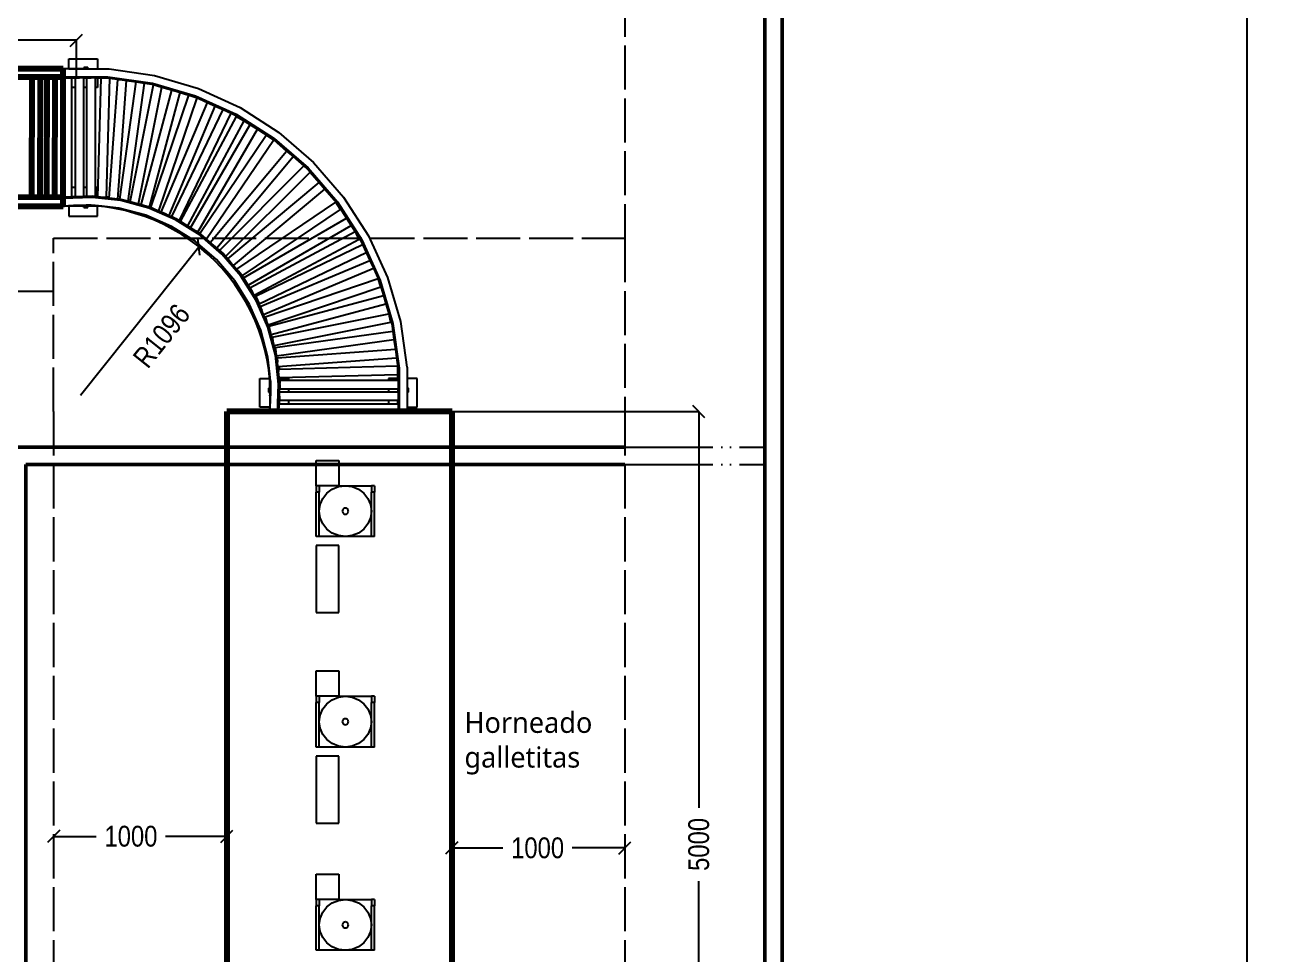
# Model space of a CAD drawing. Header units: millimetres. Extents: x 44692 to 100156, y -26273 to 14445.
# Drawn here: x 68598 to 75844, y -11012 to -5649 of the extents above; entities that cross this region are included whole.
import ezdxf

# ---------------------------------------------------------------- set-up
doc = ezdxf.new("R2010")
doc.units = ezdxf.units.MM
doc.header["$LTSCALE"] = 100
doc.linetypes.add('DASHEDX2', pattern=[3.048, 2.54, -0.508])
doc.linetypes.add('DIVIDEX2', pattern=[6.604, 5.08, -0.508, 0, -0.508, 0, -0.508])
for name, color, linetype in [('Area circulacion', 50, 'DASHEDX2'), ('Area proceso', 90, 'DASHEDX2'), ('Cotas secundarias', 41, 'Continuous'), ('Maquinas', 200, 'Continuous'), ('Puertas', 43, 'DIVIDEX2'), ('rotulo', 211, 'Continuous')]:
    doc.layers.add(name, color=color, linetype=linetype)
doc.layers.add('Paredes', color=7, linetype='Continuous', lineweight=50)
doc.styles.add('OpenSans', font='OpenSans-Regular.ttf')
doc.styles.add('OpenSansCondensed-Light', font='OpenSansCondensed-Light.ttf')
doc.dimstyles.new('Cotas Mateo', dxfattribs={"dimtxt": 120, "dimasz": 70, "dimexe": 0.375, "dimexo": 0.125, "dimgap": 0.1, "dimtad": 1, "dimdec": 0, "dimzin": 12, "dimdsep": 46, "dimtxsty": 'OpenSansCondensed-Light', "dimblk": 'OBLIQUE', "dimcen": 2.5, "dimazin": 3, "dimtfac": 0.5, "dimtdec": 0, "dimtmove": 2, "dimatfit": 3, "dimarcsym": 0})
doc.dimstyles.new('Cotas Mateo 2', dxfattribs={"dimtxt": 300, "dimasz": 100, "dimexe": 0.375, "dimexo": 0.125, "dimgap": 0.1, "dimtad": 1, "dimzin": 12, "dimdsep": 46, "dimtxsty": 'OpenSansCondensed-Light', "dimblk": 'OBLIQUE', "dimcen": 2.5, "dimazin": 3, "dimtfac": 0.5, "dimtmove": 2, "dimatfit": 3, "dimarcsym": 0})

# ---------------------------------------------------------------- blocks, each defined once
blk = doc.blocks.new('_OBLIQUE')
at = {"color": 0, "linetype": 'ByBlock'}
blk.add_line((-0.5, -0.5), (0.5, 0.5), dxfattribs=at)
blk = doc.blocks.new('*D33')
at = {"layer": 'Cotas secundarias', "color": 0, "lineweight": -2, "transparency": 16777216}
for p, q in [((68762.5, -10328.2), (68762.5, -10327.9)), ((68762.5, -10328.3), (69008.6, -10328.3)), ((69762.5, -10328.3), (69408.8, -10328.3)), ((69762.5, -10328.4), (69762.5, -10328.7))]:
    blk.add_line(p, q, dxfattribs=at)
at = {"layer": 'Defpoints', "color": 0, "transparency": 16777216}
for p in [(68762.5, -10328.3), (68762.5, -10328.3), (69762.5, -10328.3)]:
    blk.add_point(p, dxfattribs=at)
at = {"layer": 'Cotas secundarias', "color": 0, "lineweight": -2, "transparency": 16777216, "xscale": 70, "yscale": 70, "zscale": 70, "rotation": 180}
blk.add_blockref('_OBLIQUE', (68762.5, -10328.3), dxfattribs=at)
at = {"layer": 'Cotas secundarias', "color": 0, "lineweight": -2, "transparency": 16777216, "xscale": 70, "yscale": 70, "zscale": 70}
blk.add_blockref('_OBLIQUE', (69762.5, -10328.3), dxfattribs=at)
at = {"layer": 'Cotas secundarias', "color": 0, "transparency": 16777216, "insert": (69208.7, -10328.3), "char_height": 120, "attachment_point": 5, "style": 'OpenSansCondensed-Light'}
blk.add_mtext('1000', dxfattribs=at)
blk = doc.blocks.new('*D34')
at = {"layer": 'Cotas secundarias', "color": 0, "lineweight": -2, "transparency": 16777216}
for p, q in [((71058.9, -10378.4), (71058.9, -10395.8)), ((71058.9, -10395.4), (71355, -10395.4)), ((72058.9, -10395.4), (71755.2, -10395.4)), ((72058.9, -10378.4), (72058.9, -10395.8))]:
    blk.add_line(p, q, dxfattribs=at)
at = {"layer": 'Defpoints', "color": 0, "transparency": 16777216}
for p in [(71058.9, -10378.3), (72058.9, -10378.3), (72058.9, -10395.4)]:
    blk.add_point(p, dxfattribs=at)
at = {"layer": 'Cotas secundarias', "color": 0, "lineweight": -2, "transparency": 16777216, "xscale": 70, "yscale": 70, "zscale": 70, "rotation": 180}
blk.add_blockref('_OBLIQUE', (71058.9, -10395.4), dxfattribs=at)
at = {"layer": 'Cotas secundarias', "color": 0, "lineweight": -2, "transparency": 16777216, "xscale": 70, "yscale": 70, "zscale": 70}
blk.add_blockref('_OBLIQUE', (72058.9, -10395.4), dxfattribs=at)
at = {"layer": 'Cotas secundarias', "color": 0, "transparency": 16777216, "insert": (71555.1, -10395.4), "char_height": 120, "attachment_point": 5, "style": 'OpenSansCondensed-Light'}
blk.add_mtext('1000', dxfattribs=at)
blk = doc.blocks.new('*D56')
at = {"layer": 'Cotas secundarias', "color": 0, "lineweight": -2, "transparency": 16777216}
for p, q in [((72965.6, 147.6), (75647.2, 147.6)), ((75646.8, 147.6), (75646.8, -11509.1)), ((75646.8, -25591.4), (75646.8, -12852.2)), ((72965.6, -25591.4), (75647.2, -25591.4))]:
    blk.add_line(p, q, dxfattribs=at)
at = {"layer": 'Defpoints', "color": 0, "transparency": 16777216}
for p in [(72965.5, 147.6), (72965.5, -25591.4), (75646.8, -25591.4)]:
    blk.add_point(p, dxfattribs=at)
at = {"layer": 'Cotas secundarias', "color": 0, "lineweight": -2, "transparency": 16777216, "xscale": 100, "yscale": 100, "zscale": 100}
for p, rotation in [((75646.8, 147.6), 90), ((75646.8, -25591.4), 270)]:
    blk.add_blockref('_OBLIQUE', p, dxfattribs=dict(at, rotation=rotation))
at = {"layer": 'Cotas secundarias', "color": 0, "transparency": 16777216, "insert": (75646.8, -12180.7), "char_height": 300, "attachment_point": 5, "rotation": 90, "style": 'OpenSansCondensed-Light'}
blk.add_mtext('25738', dxfattribs=at)
blk = doc.blocks.new('*D84')
at = {"layer": 'Cotas secundarias', "color": 0, "lineweight": -2, "transparency": 16777216}
for p, q in [((71059, -7878.3), (72485.6, -7878.3)), ((72485.2, -7878.3), (72485.2, -10163.5)), ((72485.2, -12878.3), (72485.2, -10586.6)), ((71059, -12878.3), (72485.6, -12878.3))]:
    blk.add_line(p, q, dxfattribs=at)
at = {"layer": 'Defpoints', "color": 0, "transparency": 16777216}
for p in [(71058.9, -7878.3), (72485.2, -7878.3), (71058.9, -12878.3)]:
    blk.add_point(p, dxfattribs=at)
at = {"layer": 'Cotas secundarias', "color": 0, "lineweight": -2, "transparency": 16777216, "xscale": 70, "yscale": 70, "zscale": 70}
for p, rotation in [((72485.2, -7878.3), 90), ((72485.2, -12878.3), 270)]:
    blk.add_blockref('_OBLIQUE', p, dxfattribs=dict(at, rotation=rotation))
at = {"layer": 'Cotas secundarias', "color": 0, "transparency": 16777216, "insert": (72485.2, -10375), "char_height": 120, "attachment_point": 5, "rotation": 90, "style": 'OpenSansCondensed-Light'}
blk.add_mtext('5000', dxfattribs=at)
blk = doc.blocks.new('*D85')
at = {"layer": 'Cotas secundarias', "color": 0, "lineweight": -2, "transparency": 16777216}
for p, q in [((61893.7, -6091.3), (61893.7, -5735.9)), ((61893.7, -5736.3), (65713.9, -5736.3)), ((68893.7, -5736.3), (66137, -5736.3)), ((68893.7, -5953.4), (68893.7, -5735.9))]:
    blk.add_line(p, q, dxfattribs=at)
at = {"layer": 'Defpoints', "color": 0, "transparency": 16777216}
for p in [(68893.7, -5736.3), (68893.7, -5953.5), (61893.7, -6091.4)]:
    blk.add_point(p, dxfattribs=at)
at = {"layer": 'Cotas secundarias', "color": 0, "lineweight": -2, "transparency": 16777216, "xscale": 70, "yscale": 70, "zscale": 70, "rotation": 180}
blk.add_blockref('_OBLIQUE', (61893.7, -5736.3), dxfattribs=at)
at = {"layer": 'Cotas secundarias', "color": 0, "lineweight": -2, "transparency": 16777216, "xscale": 70, "yscale": 70, "zscale": 70}
blk.add_blockref('_OBLIQUE', (68893.7, -5736.3), dxfattribs=at)
at = {"layer": 'Cotas secundarias', "color": 0, "transparency": 16777216, "insert": (65925.5, -5736.3), "char_height": 120, "attachment_point": 5, "style": 'OpenSansCondensed-Light'}
blk.add_mtext('7000', dxfattribs=at)
blk = doc.blocks.new('*D86')
at = {"layer": 'Cotas secundarias', "color": 0, "lineweight": -2, "transparency": 16777216}
blk.add_line((68918.3, -7784.3), (69601.2, -6927.4), dxfattribs=at)
at = {"layer": 'Defpoints', "color": 0, "transparency": 16777216}
for p in [(69601.2, -6927.4), (68918.3, -7784.3)]:
    blk.add_point(p, dxfattribs=at)
at = {"layer": 'Cotas secundarias', "color": 0, "lineweight": -2, "transparency": 16777216, "xscale": 70, "yscale": 70, "zscale": 70, "rotation": 51.44543896667777}
blk.add_blockref('_OBLIQUE', (69601.2, -6927.4), dxfattribs=at)
at = {"layer": 'Cotas secundarias', "color": 0, "transparency": 16777216, "insert": (69385.6, -7441.5), "char_height": 120, "attachment_point": 5, "rotation": 51.44544, "style": 'OpenSansCondensed-Light'}
blk.add_mtext('R1096', dxfattribs=at)

msp = doc.modelspace()

# ---------------------------------------------------------------- linework, layer by layer
msp.add_line((68817.855, -6639.376), (68817.855, -5955.284))
at = {"layer": 'Area circulacion', "color": 2, "linetype": 'DASHEDX2'}
for p, q in [((72058.876, -4852.442), (72058.876, -6878.309)), ((61825.47, -7183.835), (68762.546, -7183.835))]:
    msp.add_line(p, q, dxfattribs=at)
at = {"layer": 'Area proceso', "color": 3}
for p, q in [((68762.546, -7878.309), (68762.546, -6878.309)), ((68762.546, -6878.309), (72058.876, -6878.309)), ((72058.876, -6878.309), (72058.876, -7878.309)), ((68762.546, -7878.309), (68762.546, -12778.309)), ((72058.876, -7878.309), (72058.876, -12878.309))]:
    msp.add_line(p, q, dxfattribs=at)
at = {"layer": 'Cotas secundarias'}
msp.add_arc((68918.284, -7784.33), 1095.748, 355.0798709, 95.3058508, dxfattribs=at)
at = {"layer": 'Maquinas'}
for p, q in [((68850.127, -5843.336), (69015.976, -5843.336)), ((68850.127, -5901.383), (68850.127, -5843.336)), ((69015.976, -5843.336), (69015.976, -5901.383)), ((68850.127, -5901.383), (68816.958, -5901.383)), ((68816.958, -5901.383), (68816.958, -5946.828)), ((68850.127, -5901.383), (69081.837, -5901.699)), ((68937.688, -5901.383), (68850.127, -5901.383)), ((68916.474, -5901.383), (68916.767, -5901.383)), ((68916.767, -5901.383), (68917.599, -5901.383)), ((68917.599, -5901.383), (68918.913, -5901.383)), ((68918.913, -5901.383), (68920.62, -5901.383)), ((68937.688, -5893.091), (68937.688, -5901.383)), ((68960.907, -5893.091), (68937.688, -5893.091)), ((68960.907, -5901.383), (68937.688, -5901.383)), ((68960.907, -5893.091), (68960.907, -5901.383)), ((68960.907, -5901.383), (69015.976, -5901.383)), ((68978.667, -5901.383), (68980.367, -5901.383)), ((68980.367, -5901.383), (68981.662, -5901.383)), ((68981.662, -5901.383), (68982.464, -5901.383)), ((68982.464, -5901.383), (68982.718, -5901.383)), ((69015.976, -5901.383), (69082.315, -5901.383)), ((69081.837, -5901.699), (69082.315, -5901.769)), ((69082.315, -5901.769), (69082.315, -5901.383)), ((69082.315, -5901.769), (69343.983, -5939.652)), ((69343.983, -5939.652), (69598.076, -6014.47)), ((68816.958, -5946.828), (69075.983, -5946.492)), ((68816.958, -5946.828), (68816.958, -5953.619)), ((68816.958, -5953.619), (68817.855, -5953.617)), ((68816.958, -5953.619), (68816.958, -5955.284)), ((68817.855, -5955.284), (68816.958, -5955.284)), ((68817.855, -5953.617), (68867.609, -5953.543)), ((68817.855, -5955.284), (68817.855, -5953.617)), ((68867.609, -5953.543), (68887.949, -5953.513)), ((68867.609, -5955.284), (68867.609, -5953.543)), ((68887.949, -5955.284), (68867.609, -5955.284)), ((68867.609, -6009.184), (68867.609, -5955.284)), ((68887.949, -6009.184), (68867.609, -6009.184)), ((68867.609, -6585.475), (68867.609, -6009.184)), ((68887.949, -5953.513), (68912.826, -5953.476)), ((68887.949, -5955.284), (68887.949, -5953.513)), ((68887.949, -6009.184), (68887.949, -5955.284)), ((68887.949, -6585.475), (68887.949, -6009.184)), ((68937.704, -5953.476), (68912.826, -5953.476)), ((68937.704, -5953.476), (68949.637, -5953.421)), ((68937.704, -5955.284), (68937.704, -5953.476)), ((68949.637, -5955.284), (68937.704, -5955.284)), ((68937.704, -6009.184), (68937.704, -5955.284)), ((68954.372, -6009.184), (68937.704, -6009.184)), ((68937.704, -6585.475), (68937.704, -6009.184)), ((68949.637, -5953.421), (68954.372, -5953.414)), ((68949.637, -5953.421), (68949.637, -5955.284)), ((68954.372, -5955.284), (68949.637, -5955.284)), ((68954.372, -5953.414), (68979.249, -5953.377)), ((68954.372, -5955.284), (68954.372, -5953.414)), ((68954.372, -6009.184), (68954.372, -5955.284)), ((68954.372, -6585.475), (68954.372, -6009.184)), ((69004.127, -5953.377), (68979.249, -5953.377)), ((69004.127, -5953.377), (69037.807, -5953.29)), ((69004.127, -5955.284), (69004.127, -5953.377)), ((69015.976, -5955.284), (69004.127, -5955.284)), ((69004.127, -6009.184), (69004.127, -5955.284)), ((69015.976, -6009.184), (69004.127, -6009.184)), ((69004.127, -6585.475), (69004.127, -6009.184)), ((69015.976, -5955.284), (69015.976, -6009.184)), ((69037.751, -5955.284), (69015.976, -5955.284)), ((69018.643, -6639.376), (69037.751, -5955.284)), ((69037.751, -5955.284), (69037.807, -5953.29)), ((69037.807, -5953.29), (69062.695, -5953.253)), ((69062.695, -5953.253), (69075.092, -5953.234)), ((69078.275, -5953.688), (69062.695, -5953.253)), ((69068.417, -6639.376), (69087.533, -5955.007)), ((69075.092, -5953.234), (69078.275, -5953.688)), ((69075.983, -5946.492), (69332.41, -5983.083)), ((69078.275, -5953.688), (69087.533, -5955.007)), ((69083.653, -6646.726), (69133.839, -5963.322)), ((69087.533, -5955.007), (69158.65, -5965.144)), ((69133.133, -6652.293), (69183.336, -5968.663)), ((69133.839, -5963.322), (69158.65, -5965.144)), ((69144.524, -6653.575), (69238.46, -5976.613)), ((69158.65, -5965.144), (69183.336, -5968.663)), ((69183.336, -5968.663), (69238.46, -5976.613)), ((69193.144, -6665.19), (69287.73, -5983.542)), ((69203.478, -6668.167), (69338.165, -5994.123)), ((69238.46, -5976.613), (69263.102, -5980.032)), ((69252.091, -6678.801), (69386.528, -6006.011)), ((69263.102, -5980.032), (69287.73, -5983.542)), ((69287.73, -5983.542), (69330.643, -5989.659)), ((69330.643, -5989.659), (69362.56, -5998.998)), ((69332.41, -5983.083), (69581.003, -6055.854)), ((69338.165, -5994.123), (69362.56, -5998.998)), ((69362.56, -5998.998), (69386.528, -6006.011)), ((69386.528, -6006.011), (69469.024, -6030.149)), ((69267.704, -6685.368), (69444.994, -6023.71)), ((69315.722, -6698.397), (69492.906, -6037.137)), ((69323.398, -6701.745), (69543.384, -6051.906)), ((69369.818, -6719.787), (69590.487, -6067.85)), ((69444.994, -6023.71), (69469.024, -6030.149)), ((69469.024, -6030.149), (69492.906, -6037.137)), ((69492.906, -6037.137), (69543.384, -6051.906)), ((69544.162, -6052.169), (69543.384, -6051.906)), ((69544.162, -6052.169), (69578.39, -6062.149)), ((69544.162, -6052.169), (69590.487, -6067.85)), ((69578.39, -6062.149), (69650.006, -6094.796)), ((69581.003, -6055.854), (69816.683, -6163.318)), ((69598.076, -6014.47), (69838.959, -6124.635)), ((69383.794, -6728.089), (69650.006, -6094.796)), ((69429.504, -6747.743), (69695.298, -6115.443)), ((69444.298, -6753.567), (69741.311, -6136.419)), ((69489.131, -6775.143), (69786.593, -6157.062)), ((69650.006, -6094.796), (69695.298, -6115.443)), ((69695.298, -6115.443), (69741.311, -6136.419)), ((69741.311, -6136.419), (69786.593, -6157.062)), ((69786.593, -6157.062), (69813.27, -6169.223)), ((69838.959, -6124.635), (70061.743, -6267.912)), ((69494.644, -6781.383), (69817.792, -6176.179)), ((69537.498, -6806.757), (69861.407, -6200.131)), ((69552.552, -6817.765), (69896.003, -6222.891)), ((69813.27, -6169.223), (69855.255, -6196.182)), ((69816.683, -6163.318), (70034.639, -6303.281)), ((69817.792, -6176.179), (69855.255, -6196.182)), ((69855.255, -6196.182), (69861.407, -6200.131)), ((69861.407, -6200.131), (69904.439, -6227.761)), ((69896.003, -6222.891), (69904.439, -6227.761)), ((69904.439, -6227.761), (69938.147, -6249.404)), ((69594.956, -6843.828), (69938.147, -6249.404)), ((69605.805, -6851.222), (69989.519, -6284.479)), ((69938.147, -6249.404), (70030.483, -6308.693)), ((69989.519, -6284.479), (70030.719, -6312.373)), ((70034.639, -6303.281), (70230.417, -6472.883)), ((70061.743, -6267.912), (70261.906, -6441.393)), ((69644.847, -6882.303), (70030.719, -6312.373)), ((69666.245, -6901.944), (70106.918, -6374.905)), ((70030.483, -6308.693), (70106.918, -6374.905)), ((70106.918, -6374.905), (70144.53, -6407.487)), ((69703.961, -6934.401), (70144.53, -6407.487)), ((70144.53, -6407.487), (70206.738, -6461.376)), ((70261.906, -6441.393), (70435.387, -6641.557)), ((69721.269, -6946.845), (70206.738, -6461.376)), ((69756.451, -6982.027), (70241.92, -6496.558)), ((70206.738, -6461.376), (70224.871, -6477.084)), ((70224.871, -6477.084), (70225.591, -6477.708)), ((70224.871, -6477.084), (70226.215, -6478.428)), ((70224.871, -6477.084), (70226.215, -6478.428)), ((70225.591, -6477.708), (70226.215, -6478.428)), ((70226.215, -6478.428), (70241.92, -6496.558)), ((70230.417, -6472.883), (70400.019, -6668.661)), ((70241.92, -6496.558), (70294.344, -6557.075)), ((68887.949, -6585.475), (68867.609, -6585.475)), ((68867.609, -6639.376), (68867.609, -6585.475)), ((68887.949, -6639.285), (68887.949, -6585.475)), ((68954.372, -6585.475), (68937.704, -6585.475)), ((68937.704, -6637.414), (68937.704, -6585.475)), ((68954.372, -6636.787), (68954.372, -6585.475)), ((69015.976, -6585.475), (69004.127, -6585.475)), ((69004.127, -6637.778), (69004.127, -6585.475)), ((69015.976, -6639.111), (69015.976, -6585.475)), ((69767.704, -6997.414), (70294.344, -6557.075)), ((70294.344, -6557.075), (70326.926, -6594.687)), ((68817.855, -6639.376), (68816.958, -6639.376)), ((68816.958, -6641.955), (68816.958, -6639.376)), ((68842.732, -6640.986), (68816.958, -6641.955)), ((68816.958, -6641.955), (68816.958, -6648.746)), ((68984.171, -6642.365), (68816.958, -6648.746)), ((68816.958, -6648.746), (68816.958, -6693.277)), ((68817.855, -6640.986), (68817.855, -6639.376)), ((68817.855, -6640.986), (68842.732, -6640.986)), ((68867.609, -6640.05), (68842.732, -6640.986)), ((68867.609, -6639.376), (68885.534, -6639.376)), ((68867.609, -6640.05), (68867.609, -6639.376)), ((68885.534, -6639.376), (68867.609, -6640.05)), ((68887.949, -6639.285), (68885.534, -6639.376)), ((68937.704, -6637.414), (68887.949, -6639.285)), ((68954.372, -6636.787), (68937.704, -6637.414)), ((68985.06, -6635.633), (68954.372, -6636.787)), ((69150.465, -6660.999), (68984.171, -6642.365)), ((69004.127, -6637.778), (68985.06, -6635.633)), ((69015.976, -6639.111), (69004.127, -6637.778)), ((69018.329, -6639.376), (69015.976, -6639.111)), ((69018.329, -6639.376), (69018.643, -6639.376)), ((69018.642, -6639.411), (69018.329, -6639.376)), ((69018.642, -6639.411), (69018.643, -6639.376)), ((69032.243, -6640.942), (69018.642, -6639.411)), ((69082.315, -6646.576), (69032.243, -6640.942)), ((69032.243, -6640.942), (69068.345, -6641.95)), ((69068.345, -6641.95), (69068.417, -6639.376)), ((69068.417, -6639.376), (69082.315, -6639.376)), ((69082.315, -6646.576), (69082.315, -6639.376)), ((69083.653, -6646.726), (69082.315, -6646.576)), ((69133.133, -6652.293), (69083.653, -6646.726)), ((69144.524, -6653.575), (69133.133, -6652.293)), ((69152.227, -6654.442), (69144.524, -6653.575)), ((69312.119, -6704.232), (69150.465, -6660.999)), ((69191.522, -6664.965), (69152.227, -6654.442)), ((69203.478, -6668.167), (69191.522, -6664.965)), ((69193.144, -6665.19), (69191.522, -6664.965)), ((69799.893, -7035.355), (70326.926, -6594.687)), ((70326.926, -6594.687), (70394.607, -6672.816)), ((70435.387, -6641.557), (70578.664, -6864.341)), ((68821.137, -6693.102), (68816.958, -6693.277)), ((68821.137, -6693.277), (68816.958, -6693.277)), ((68816.958, -6693.277), (68821.137, -6693.277)), ((68816.958, -6693.277), (68821.137, -6693.277)), ((68825.315, -6692.927), (68821.137, -6693.102)), ((68821.137, -6693.102), (68821.137, -6693.277)), ((68821.137, -6693.102), (68825.315, -6693.102)), ((68821.137, -6693.277), (68825.315, -6693.277)), ((68915.837, -6689.131), (68825.315, -6692.927)), ((68825.315, -6692.927), (68825.315, -6693.102)), ((68825.315, -6693.102), (68825.315, -6693.277)), ((68850.127, -6693.277), (68825.315, -6693.277)), ((68850.127, -6693.277), (68850.127, -6751.324)), ((68937.688, -6693.277), (68850.127, -6693.277)), ((68937.688, -6693.277), (68904.028, -6693.277)), ((68949.637, -6687.714), (68915.837, -6689.131)), ((68949.637, -6689.131), (68915.837, -6689.131)), ((68916.739, -6693.277), (68916.474, -6693.277)), ((68917.545, -6693.277), (68916.739, -6693.277)), ((68918.837, -6693.277), (68917.545, -6693.277)), ((68920.526, -6693.277), (68918.837, -6693.277)), ((68922.498, -6693.277), (68920.526, -6693.277)), ((68925.065, -6693.277), (68920.62, -6693.277)), ((68924.618, -6693.277), (68922.498, -6693.277)), ((68926.741, -6693.277), (68924.618, -6693.277)), ((68929.722, -6693.277), (68925.065, -6693.277)), ((68928.724, -6693.277), (68926.741, -6693.277)), ((68931.777, -6693.277), (68928.724, -6693.277)), ((68934.551, -6693.277), (68929.722, -6693.277)), ((68935.046, -6693.277), (68931.777, -6693.277)), ((68939.509, -6693.277), (68934.551, -6693.277)), ((68938.492, -6693.277), (68935.046, -6693.277)), ((68937.688, -6701.569), (68937.688, -6693.277)), ((68960.907, -6693.277), (68937.688, -6693.277)), ((68937.688, -6701.569), (68960.907, -6701.569)), ((68942.071, -6693.277), (68938.492, -6693.277)), ((68944.554, -6693.277), (68939.509, -6693.277)), ((68945.74, -6693.277), (68942.071, -6693.277)), ((68949.643, -6693.277), (68944.554, -6693.277)), ((68949.455, -6693.277), (68945.74, -6693.277)), ((68953.17, -6693.277), (68949.455, -6693.277)), ((68978.339, -6686.51), (68949.637, -6687.714)), ((68949.637, -6689.131), (68949.637, -6687.714)), ((69002.397, -6689.131), (68949.637, -6689.131)), ((68954.732, -6693.277), (68949.643, -6693.277)), ((68956.839, -6693.277), (68953.17, -6693.277)), ((68959.777, -6693.277), (68954.732, -6693.277)), ((68960.418, -6693.277), (68956.839, -6693.277)), ((68964.736, -6693.277), (68959.777, -6693.277)), ((68963.863, -6693.277), (68960.418, -6693.277)), ((68960.907, -6701.569), (68960.907, -6693.277)), ((69015.976, -6693.277), (68960.907, -6693.277)), ((68995.245, -6693.277), (68960.907, -6693.277)), ((68967.133, -6693.277), (68963.863, -6693.277)), ((68969.564, -6693.277), (68964.736, -6693.277)), ((68970.186, -6693.277), (68967.133, -6693.277)), ((68974.221, -6693.277), (68969.564, -6693.277)), ((68972.175, -6693.277), (68970.186, -6693.277)), ((68974.317, -6693.277), (68972.175, -6693.277)), ((68978.667, -6693.277), (68974.221, -6693.277)), ((68976.467, -6693.277), (68974.317, -6693.277)), ((68978.478, -6693.277), (68976.467, -6693.277)), ((69002.397, -6689.131), (68978.339, -6686.51)), ((68980.212, -6693.277), (68978.478, -6693.277)), ((68981.553, -6693.277), (68980.212, -6693.277)), ((68982.407, -6693.277), (68981.553, -6693.277)), ((68982.718, -6693.277), (68982.407, -6693.277)), ((69040.456, -6693.277), (69002.397, -6689.131)), ((69015.976, -6751.324), (69015.976, -6693.277)), ((69040.456, -6693.277), (69015.976, -6693.277)), ((69138.912, -6704.003), (69040.456, -6693.277)), ((69295.051, -6745.36), (69138.912, -6704.003)), ((69217.007, -6671.791), (69203.478, -6668.167)), ((69267.704, -6685.368), (69217.007, -6671.791)), ((69217.007, -6671.791), (69252.091, -6678.801)), ((69314.722, -6697.961), (69267.704, -6685.368)), ((69465.515, -6771.097), (69312.119, -6704.232)), ((69315.722, -6698.397), (69314.722, -6697.961)), ((69323.398, -6701.745), (69315.722, -6698.397)), ((69347.243, -6712.146), (69323.398, -6701.745)), ((69383.794, -6728.089), (69347.243, -6712.146)), ((69347.243, -6712.146), (69369.818, -6719.787)), ((69411.538, -6740.191), (69383.794, -6728.089)), ((69820.13, -7056.254), (70390.06, -6670.382)), ((69850.85, -7095.541), (70417.954, -6711.582)), ((70417.954, -6711.582), (70390.06, -6670.382)), ((70390.06, -6670.382), (70417.954, -6711.582)), ((70394.607, -6672.816), (70452.631, -6763.184)), ((70400.019, -6668.661), (70539.981, -6886.616)), ((68850.127, -6751.324), (69015.976, -6751.324)), ((69443.229, -6809.649), (69295.051, -6745.36)), ((69412.506, -6740.598), (69411.538, -6740.191)), ((69464.571, -6763.324), (69412.506, -6740.598)), ((69412.506, -6740.598), (69429.504, -6747.743)), ((69580.101, -6895.416), (69443.229, -6809.649)), ((69444.298, -6753.567), (69464.571, -6763.324)), ((69468.913, -6765.218), (69464.571, -6763.324)), ((69607.219, -6860.095), (69465.515, -6771.097)), ((69470.244, -6766.054), (69468.913, -6765.218)), ((69494.644, -6781.383), (69470.244, -6766.054)), ((69470.244, -6766.054), (69489.131, -6775.143)), ((69521.055, -6797.977), (69494.644, -6781.383)), ((69521.233, -6798.072), (69521.055, -6797.977)), ((69552.552, -6817.765), (69521.233, -6798.072)), ((69521.233, -6798.072), (69537.498, -6806.757)), ((69858.605, -7106.145), (70452.631, -6763.184)), ((69884.29, -7148.767), (70479.543, -6805.098)), ((70452.631, -6763.184), (70479.543, -6805.098)), ((70479.543, -6805.098), (70501.897, -6839.911)), ((69583.602, -6837.273), (69552.552, -6817.765)), ((69584.184, -6837.609), (69583.602, -6837.273)), ((69605.805, -6851.222), (69584.184, -6837.609)), ((69584.184, -6837.609), (69594.956, -6843.828)), ((69611.355, -6854.709), (69605.805, -6851.222)), ((69734.062, -6969.237), (69607.219, -6860.095)), ((69638.16, -6877.776), (69611.355, -6854.709)), ((69666.245, -6901.944), (69638.16, -6877.776)), ((69638.16, -6877.776), (69644.847, -6882.303)), ((69895.677, -7163.603), (70501.897, -6839.911)), ((70501.897, -6839.911), (70508.937, -6850.876)), ((70508.937, -6850.876), (70534.077, -6890.029)), ((70526.254, -6883.308), (70508.937, -6850.876)), ((70508.937, -6850.876), (70526.254, -6883.308)), ((70578.664, -6864.341), (70688.83, -7105.223)), ((69702.574, -7000.726), (69580.101, -6895.416)), ((69703.961, -6934.401), (69666.245, -6901.944)), ((69738.835, -6964.411), (69703.961, -6934.401)), ((69721.269, -6946.845), (69738.835, -6964.411)), ((69920.664, -7206.663), (70526.254, -6883.308)), ((69927.29, -7211.97), (70545.26, -6914.561)), ((70534.077, -6890.029), (70545.26, -6914.561)), ((70539.981, -6886.616), (70647.445, -7122.297)), ((70545.26, -6914.561), (70565.903, -6959.843)), ((69807.883, -7123.199), (69702.574, -7000.726)), ((69843.204, -7096.08), (69734.062, -6969.237)), ((69738.862, -6964.434), (69738.835, -6964.411)), ((69738.888, -6964.464), (69738.862, -6964.434)), ((69783.527, -7016.338), (69738.888, -6964.464)), ((69738.888, -6964.464), (69756.451, -6982.027)), ((69767.704, -6997.414), (69783.527, -7016.338)), ((69799.893, -7035.355), (69783.527, -7016.338)), ((69948.866, -7256.803), (70565.903, -6959.843)), ((69954.69, -7271.597), (70586.876, -7005.851)), ((70565.903, -6959.843), (70586.876, -7005.851)), ((70586.876, -7005.851), (70596.688, -7027.376)), ((70598.345, -7026.68), (70599.299, -7028.95)), ((69828.442, -7068.531), (69799.893, -7035.355)), ((69820.13, -7056.254), (69828.442, -7068.531)), ((69848.59, -7091.945), (69828.442, -7068.531)), ((69932.203, -7237.785), (69843.204, -7096.08)), ((69850.85, -7095.541), (69848.59, -7091.945)), ((69870.999, -7127.613), (69850.85, -7095.541)), ((69974.266, -7317.34), (70607.523, -7051.143)), ((70597.71, -7029.618), (70607.523, -7051.143)), ((70607.523, -7051.143), (70634.584, -7110.614)), ((69893.651, -7260.07), (69807.883, -7123.199)), ((69858.605, -7106.145), (69870.999, -7127.613)), ((69884.29, -7148.767), (69870.999, -7127.613)), ((69907.372, -7185.506), (69884.29, -7148.767)), ((69895.677, -7163.603), (69907.372, -7185.506)), ((69982.646, -7331.283), (70634.584, -7110.614)), ((70000.607, -7377.731), (70650.536, -7157.742)), ((70634.584, -7110.614), (70641.15, -7124.909)), ((70650.536, -7157.742), (70634.584, -7110.614)), ((70634.584, -7110.614), (70650.536, -7157.742)), ((70641.15, -7124.909), (70665.77, -7209.05)), ((70647.445, -7122.297), (70720.216, -7370.889)), ((70688.83, -7105.223), (70763.648, -7359.316)), ((69920.664, -7206.663), (69907.372, -7185.506)), ((69938.081, -7234.385), (69920.664, -7206.663)), ((69927.29, -7211.97), (69938.081, -7234.385)), ((69999.067, -7391.18), (69932.203, -7237.785)), ((69938.119, -7234.472), (69938.081, -7234.385)), ((69964.33, -7294.531), (69938.119, -7234.472)), ((69938.119, -7234.472), (69948.866, -7256.803)), ((70004.691, -7386.185), (70665.77, -7209.05)), ((70665.77, -7209.05), (70679.746, -7256.814)), ((69957.939, -7408.248), (69893.651, -7260.07)), ((69954.69, -7271.597), (69964.33, -7294.531)), ((69964.705, -7295.421), (69964.33, -7294.531)), ((69974.266, -7317.34), (69964.705, -7295.421)), ((69990.608, -7354.807), (69974.266, -7317.34)), ((70017.569, -7434.244), (70679.746, -7256.814)), ((70022.872, -7449.01), (70696.591, -7314.387)), ((70679.746, -7256.814), (70696.591, -7314.387)), ((70696.591, -7314.387), (70700.558, -7327.944)), ((69982.646, -7331.283), (69990.608, -7354.807)), ((70000.607, -7377.731), (69990.608, -7354.807)), ((70005.321, -7388.538), (70000.607, -7377.731)), ((70005.321, -7388.538), (70004.691, -7386.185)), ((70005.339, -7388.578), (70005.321, -7388.538)), ((70017.569, -7434.244), (70005.339, -7388.578)), ((70034.49, -7497.426), (70707.55, -7362.936)), ((70700.558, -7327.944), (70713.64, -7372.656)), ((70707.55, -7362.936), (70700.558, -7327.944)), ((70700.558, -7327.944), (70707.55, -7362.936)), ((70713.64, -7372.656), (70719.496, -7413.737)), ((70720.216, -7370.889), (70756.807, -7627.317)), ((70763.648, -7359.316), (70801.531, -7620.984)), ((69999.297, -7564.387), (69957.939, -7408.248)), ((70042.3, -7552.834), (69999.067, -7391.18)), ((70026.833, -7468.835), (70017.569, -7434.244)), ((70022.872, -7449.01), (70026.833, -7468.835)), ((70040.487, -7507.957), (70719.496, -7413.737)), ((70719.496, -7413.737), (70726.517, -7462.994)), ((70034.49, -7497.426), (70026.833, -7468.835)), ((70043.902, -7532.569), (70034.49, -7497.426)), ((70040.487, -7507.957), (70043.902, -7532.569)), ((70048.858, -7551.072), (70043.902, -7532.569)), ((70049.517, -7556.936), (70726.517, -7462.994)), ((70051.734, -7568.048), (70734.346, -7517.92)), ((70726.517, -7462.994), (70734.346, -7517.92)), ((70734.346, -7517.92), (70741.383, -7567.292)), ((70010.022, -7662.843), (69999.297, -7564.387)), ((70060.935, -7719.128), (70042.3, -7552.834)), ((70049.517, -7556.936), (70048.858, -7551.072)), ((70053.548, -7592.761), (70049.517, -7556.936)), ((70051.734, -7568.048), (70053.548, -7592.761)), ((70056.343, -7617.598), (70053.548, -7592.761)), ((70056.343, -7617.598), (70741.383, -7567.292)), ((70741.383, -7567.292), (70749.036, -7620.984)), ((70010.022, -7687.323), (70010.022, -7662.843)), ((70014.169, -7700.903), (70010.022, -7662.843)), ((70056.724, -7620.984), (70056.343, -7617.598)), ((70056.724, -7620.984), (70063.923, -7620.984)), ((70059.582, -7646.383), (70056.724, -7620.984)), ((70059.201, -7632.756), (70063.923, -7632.624)), ((70059.201, -7632.756), (70059.582, -7646.383)), ((70063.635, -7682.406), (70059.582, -7646.383)), ((70063.923, -7632.624), (70747.204, -7613.538)), ((70063.923, -7620.984), (70063.923, -7632.624)), ((70063.923, -7682.398), (70748.016, -7663.29)), ((70747.204, -7613.538), (70748.016, -7642.6)), ((70747.204, -7613.538), (70748.593, -7663.273)), ((70749.036, -7620.984), (70748.016, -7620.984)), ((70748.016, -7642.6), (70748.016, -7620.984)), ((70748.593, -7663.273), (70748.016, -7642.6)), ((70748.016, -7663.29), (70748.593, -7663.273)), ((70748.016, -7687.323), (70748.016, -7663.29)), ((70749.036, -7620.984), (70750.065, -7628.208)), ((70750.065, -7628.208), (70749.963, -7696.974)), ((70756.807, -7627.317), (70756.471, -7886.342)), ((70801.531, -7620.984), (70801.916, -7620.984)), ((70801.531, -7620.984), (70801.6, -7621.463)), ((70801.6, -7621.463), (70801.916, -7853.172)), ((70801.916, -7620.984), (70801.916, -7687.323)), ((69951.975, -7687.323), (70010.022, -7687.323)), ((69951.975, -7853.172), (69951.975, -7687.323)), ((70001.73, -7742.393), (70010.022, -7742.393)), ((70001.73, -7742.393), (70001.73, -7765.612)), ((70010.022, -7742.393), (70010.022, -7687.323)), ((70010.022, -7720.836), (70010.022, -7720.581)), ((70010.022, -7721.638), (70010.022, -7720.836)), ((70010.022, -7722.933), (70010.022, -7721.638)), ((70010.022, -7724.633), (70010.022, -7722.933)), ((70010.022, -7742.393), (70010.022, -7765.612)), ((70014.169, -7700.903), (70014.169, -7753.663)), ((70016.789, -7724.96), (70014.169, -7700.903)), ((70015.586, -7753.663), (70016.789, -7724.96)), ((70054.553, -7886.342), (70060.935, -7719.128)), ((70063.635, -7682.406), (70063.923, -7682.398)), ((70063.923, -7684.97), (70063.635, -7682.406)), ((70063.923, -7682.398), (70063.923, -7684.97)), ((70064.188, -7687.323), (70063.923, -7684.97)), ((70064.188, -7687.323), (70117.824, -7687.323)), ((70067.527, -7716.998), (70064.188, -7687.323)), ((70065.968, -7763.397), (70067.527, -7721.953)), ((70067.527, -7696.974), (70117.824, -7696.974)), ((70067.527, -7696.974), (70067.527, -7716.998)), ((70067.666, -7718.239), (70067.527, -7716.998)), ((70067.527, -7721.953), (70067.666, -7718.239)), ((70067.527, -7721.953), (70067.527, -7746.729)), ((70067.527, -7746.729), (70117.824, -7746.729)), ((70117.824, -7687.323), (70117.824, -7696.974)), ((70117.824, -7696.974), (70694.115, -7696.974)), ((70117.824, -7746.729), (70117.824, -7763.397)), ((70117.824, -7746.729), (70694.115, -7746.729)), ((70748.016, -7687.323), (70694.115, -7687.323)), ((70694.115, -7687.323), (70694.115, -7696.974)), ((70694.115, -7696.974), (70748.016, -7696.974)), ((70694.115, -7746.729), (70694.115, -7763.397)), ((70694.115, -7746.729), (70748.016, -7746.729)), ((70748.016, -7696.974), (70748.016, -7687.323)), ((70748.016, -7696.974), (70749.963, -7696.974)), ((70748.016, -7746.729), (70748.016, -7753.663)), ((70748.016, -7746.729), (70749.889, -7746.729)), ((70749.889, -7746.729), (70749.878, -7753.663)), ((70749.963, -7696.974), (70749.889, -7746.729)), ((70859.963, -7687.323), (70801.916, -7687.323)), ((70801.916, -7687.323), (70801.916, -7742.393)), ((70801.916, -7708.054), (70801.916, -7742.393)), ((70801.916, -7720.581), (70801.916, -7720.892)), ((70801.916, -7720.892), (70801.916, -7721.747)), ((70801.916, -7721.747), (70801.916, -7723.087)), ((70801.916, -7723.087), (70801.916, -7724.822)), ((70801.916, -7724.633), (70801.916, -7729.078)), ((70801.916, -7724.822), (70801.916, -7726.832)), ((70801.916, -7726.832), (70801.916, -7728.982)), ((70801.916, -7728.982), (70801.916, -7731.124)), ((70801.916, -7729.078), (70801.916, -7733.736)), ((70801.916, -7731.124), (70801.916, -7733.113)), ((70801.916, -7733.113), (70801.916, -7736.167)), ((70801.916, -7733.736), (70801.916, -7738.564)), ((70801.916, -7736.167), (70801.916, -7739.436)), ((70801.916, -7738.564), (70801.916, -7743.522)), ((70801.916, -7739.436), (70801.916, -7742.881)), ((70810.209, -7742.393), (70801.916, -7742.393)), ((70801.916, -7742.393), (70801.916, -7765.612)), ((70801.916, -7742.881), (70801.916, -7746.46)), ((70801.916, -7743.522), (70801.916, -7748.567)), ((70801.916, -7746.46), (70801.916, -7750.13)), ((70801.916, -7748.567), (70801.916, -7753.656)), ((70801.916, -7750.13), (70801.916, -7753.844)), ((70810.209, -7765.612), (70810.209, -7742.393)), ((70859.963, -7853.172), (70859.963, -7687.323)), ((70001.73, -7765.612), (70010.022, -7765.612)), ((70010.022, -7765.612), (70010.022, -7853.172)), ((70010.022, -7784.386), (70010.022, -7782.68)), ((70010.022, -7785.7), (70010.022, -7784.386)), ((70010.022, -7786.532), (70010.022, -7785.7)), ((70010.022, -7786.825), (70010.022, -7786.532)), ((70010.373, -7877.984), (70014.169, -7787.462)), ((70014.169, -7753.663), (70014.169, -7787.462)), ((70014.169, -7753.663), (70015.586, -7753.663)), ((70014.169, -7787.462), (70015.586, -7753.663)), ((70063.332, -7833.492), (70063.923, -7817.765)), ((70063.923, -7817.765), (70065.029, -7788.376)), ((70063.923, -7817.765), (70063.923, -7833.492)), ((70065.029, -7788.376), (70065.968, -7763.397)), ((70065.029, -7788.376), (70065.029, -7813.152)), ((70065.029, -7813.152), (70117.824, -7813.152)), ((70065.968, -7763.397), (70117.824, -7763.397)), ((70117.824, -7763.397), (70694.115, -7763.397)), ((70117.824, -7813.152), (70117.824, -7833.492)), ((70117.824, -7813.152), (70694.115, -7813.152)), ((70694.115, -7763.397), (70748.016, -7763.397)), ((70694.115, -7813.152), (70694.115, -7833.492)), ((70694.115, -7813.152), (70748.016, -7813.152)), ((70748.016, -7753.663), (70748.016, -7763.397)), ((70749.878, -7753.663), (70748.016, -7753.663)), ((70748.016, -7763.397), (70749.864, -7763.397)), ((70748.016, -7833.492), (70748.016, -7813.152)), ((70748.016, -7813.152), (70749.79, -7813.152)), ((70749.79, -7813.152), (70749.719, -7833.492)), ((70749.864, -7763.397), (70749.79, -7813.152)), ((70749.878, -7753.663), (70749.864, -7763.397)), ((70801.916, -7753.656), (70801.916, -7758.745)), ((70801.916, -7753.844), (70801.916, -7757.559)), ((70801.916, -7757.559), (70801.916, -7761.229)), ((70801.916, -7758.745), (70801.916, -7763.791)), ((70801.916, -7761.229), (70801.916, -7764.808)), ((70801.916, -7763.791), (70801.916, -7768.749)), ((70801.916, -7764.808), (70801.916, -7768.253)), ((70810.209, -7765.612), (70801.916, -7765.612)), ((70801.916, -7765.612), (70801.916, -7853.172)), ((70801.916, -7765.612), (70801.916, -7799.271)), ((70801.916, -7768.253), (70801.916, -7771.522)), ((70801.916, -7768.749), (70801.916, -7773.577)), ((70801.916, -7771.522), (70801.916, -7774.575)), ((70801.916, -7773.577), (70801.916, -7778.234)), ((70801.916, -7774.575), (70801.916, -7776.558)), ((70801.916, -7776.558), (70801.916, -7778.682)), ((70801.916, -7778.234), (70801.916, -7782.68)), ((70801.916, -7778.682), (70801.916, -7780.801)), ((70801.916, -7780.801), (70801.916, -7782.773)), ((70801.916, -7782.773), (70801.916, -7784.462)), ((70801.916, -7784.462), (70801.916, -7785.754)), ((70801.916, -7785.754), (70801.916, -7786.56)), ((70801.916, -7786.56), (70801.916, -7786.825)), ((69762.546, -12778.309), (69762.546, -7878.309)), ((70019.843, -7878.309), (69766.213, -7878.309)), ((70010.022, -7853.172), (69951.975, -7853.172)), ((70010.022, -7853.172), (70010.022, -7877.984)), ((70010.022, -7882.163), (70010.022, -7877.984)), ((70010.022, -7877.984), (70010.198, -7877.984)), ((70010.022, -7886.342), (70010.198, -7882.163)), ((70010.022, -7886.342), (70010.022, -7882.163)), ((70010.022, -7882.163), (70010.198, -7882.163)), ((70010.022, -7886.342), (70054.553, -7886.342)), ((70010.198, -7882.163), (70010.373, -7877.984)), ((70010.198, -7882.163), (70010.198, -7877.984)), ((70010.198, -7877.984), (70010.373, -7877.984)), ((70054.553, -7886.342), (70061.344, -7886.342)), ((70061.344, -7886.342), (70061.46, -7883.246)), ((70061.344, -7886.342), (70063.923, -7886.342)), ((70061.46, -7883.246), (70063.332, -7833.492)), ((70061.46, -7883.246), (70063.923, -7883.246)), ((70063.332, -7833.492), (70063.923, -7833.492)), ((70063.923, -7833.492), (70117.824, -7833.492)), ((70063.923, -7883.246), (70748.016, -7883.246)), ((70063.923, -7886.342), (70063.923, -7883.246)), ((70117.824, -7833.492), (70694.115, -7833.492)), ((70694.115, -7833.492), (70748.016, -7833.492)), ((70748.016, -7833.492), (70749.719, -7833.492)), ((70748.016, -7883.246), (70749.685, -7883.246)), ((70748.016, -7883.246), (70748.016, -7886.342)), ((70749.681, -7886.342), (70748.016, -7886.342)), ((70749.685, -7883.246), (70749.681, -7886.342)), ((70749.681, -7886.342), (70756.471, -7886.342)), ((70749.719, -7860.924), (70749.685, -7883.246)), ((70749.719, -7833.492), (70749.719, -7860.924)), ((70749.719, -7833.492), (70749.719, -7860.924)), ((70756.471, -7886.342), (70801.916, -7886.342)), ((70801.916, -7853.172), (70859.963, -7853.172)), ((70801.916, -7853.172), (70801.916, -7886.342)), ((70837.097, -7878.309), (71062.546, -7878.309)), ((71058.88, -11748.068), (71058.88, -7878.309)), ((70276.747, -8305.919), (70276.747, -8159.524)), ((70276.747, -8159.524), (70408.259, -8159.524)), ((70408.259, -8159.524), (70408.259, -8305.919)), ((70295.535, -8305.919), (70276.747, -8305.919)), ((70276.747, -8305.919), (70276.747, -8342.518)), ((70408.259, -8305.919), (70295.535, -8305.919)), ((70295.535, -8305.919), (70295.535, -8342.518)), ((70339.556, -8348.797), (70370.684, -8325.532)), ((70370.684, -8325.532), (70406.934, -8310.907)), ((70406.934, -8310.907), (70445.834, -8305.919)), ((70408.259, -8305.919), (70445.834, -8305.919)), ((70445.834, -8305.919), (70484.735, -8310.907)), ((70445.834, -8305.919), (70596.134, -8305.919)), ((70484.735, -8310.907), (70520.984, -8325.532)), ((70520.984, -8325.532), (70552.112, -8348.797)), ((70596.134, -8305.919), (70596.134, -8342.518)), ((70614.921, -8305.919), (70596.134, -8305.919)), ((70614.921, -8305.919), (70614.921, -8342.518)), ((70295.535, -8342.518), (70276.747, -8342.518)), ((70276.747, -8598.708), (70276.747, -8342.518)), ((70295.535, -8452.314), (70295.535, -8342.518)), ((70300.656, -8414.424), (70315.671, -8379.116)), ((70315.671, -8379.116), (70339.556, -8348.797)), ((70552.112, -8348.797), (70575.997, -8379.116)), ((70575.997, -8379.116), (70591.012, -8414.424)), ((70614.921, -8342.518), (70596.134, -8342.518)), ((70596.134, -8452.314), (70596.134, -8342.518)), ((70614.921, -8598.708), (70614.921, -8342.518)), ((70295.535, -8452.314), (70300.656, -8414.424)), ((70300.656, -8490.204), (70295.535, -8452.314)), ((70295.535, -8598.708), (70295.535, -8452.314)), ((70428.671, -8447.834), (70428.065, -8452.314)), ((70428.065, -8452.314), (70428.671, -8456.793)), ((70430.446, -8443.66), (70428.671, -8447.834)), ((70428.671, -8456.793), (70430.446, -8460.967)), ((70433.27, -8440.076), (70430.446, -8443.66)), ((70430.446, -8460.967), (70433.27, -8464.552)), ((70436.95, -8437.325), (70433.27, -8440.076)), ((70433.27, -8464.552), (70436.95, -8467.302)), ((70441.235, -8435.596), (70436.95, -8437.325)), ((70436.95, -8467.302), (70441.235, -8469.031)), ((70445.834, -8435.006), (70441.235, -8435.596)), ((70441.235, -8469.031), (70445.834, -8469.621)), ((70450.433, -8435.596), (70445.834, -8435.006)), ((70445.834, -8469.621), (70450.433, -8469.031)), ((70454.719, -8437.325), (70450.433, -8435.596)), ((70450.433, -8469.031), (70454.719, -8467.302)), ((70458.399, -8440.076), (70454.719, -8437.325)), ((70454.719, -8467.302), (70458.399, -8464.552)), ((70461.223, -8443.66), (70458.399, -8440.076)), ((70458.399, -8464.552), (70461.223, -8460.967)), ((70462.998, -8447.834), (70461.223, -8443.66)), ((70461.223, -8460.967), (70462.998, -8456.793)), ((70463.603, -8452.314), (70462.998, -8447.834)), ((70462.998, -8456.793), (70463.603, -8452.314)), ((70591.012, -8414.424), (70596.134, -8452.314)), ((70596.134, -8452.314), (70591.012, -8490.204)), ((70596.134, -8598.708), (70596.134, -8452.314)), ((70315.671, -8525.511), (70300.656, -8490.204)), ((70339.556, -8555.83), (70315.671, -8525.511)), ((70575.997, -8525.511), (70552.112, -8555.83)), ((70591.012, -8490.204), (70575.997, -8525.511)), ((70295.535, -8598.708), (70276.747, -8598.708)), ((70445.834, -8598.708), (70295.535, -8598.708)), ((70370.684, -8579.095), (70339.556, -8555.83)), ((70406.934, -8593.72), (70370.684, -8579.095)), ((70445.834, -8598.708), (70406.934, -8593.72)), ((70484.735, -8593.72), (70445.834, -8598.708)), ((70596.134, -8598.708), (70445.834, -8598.708)), ((70520.984, -8579.095), (70484.735, -8593.72)), ((70552.112, -8555.83), (70520.984, -8579.095)), ((70614.921, -8598.708), (70596.134, -8598.708)), ((70408.259, -8651.348), (70276.747, -8651.348)), ((70276.747, -8651.348), (70276.747, -9037.893)), ((70408.259, -9037.893), (70408.259, -8651.348)), ((70276.747, -9037.893), (70408.259, -9037.893)), ((70276.747, -9520.451), (70276.747, -9374.056)), ((70276.747, -9374.056), (70408.259, -9374.056)), ((70408.259, -9374.056), (70408.259, -9520.451)), ((70295.535, -9520.451), (70276.747, -9520.451)), ((70276.747, -9520.451), (70276.747, -9557.049)), ((70295.535, -9557.049), (70276.747, -9557.049)), ((70276.747, -9813.24), (70276.747, -9557.049)), ((70408.259, -9520.451), (70295.535, -9520.451)), ((70295.535, -9520.451), (70295.535, -9557.049)), ((70295.535, -9666.845), (70295.535, -9557.049)), ((70315.671, -9593.648), (70339.556, -9563.329)), ((70339.556, -9563.329), (70370.684, -9540.064)), ((70370.684, -9540.064), (70406.934, -9525.439)), ((70406.934, -9525.439), (70445.834, -9520.451)), ((70408.259, -9520.451), (70445.834, -9520.451)), ((70445.834, -9520.451), (70484.735, -9525.439)), ((70445.834, -9520.451), (70596.134, -9520.451)), ((70484.735, -9525.439), (70520.984, -9540.064)), ((70520.984, -9540.064), (70552.112, -9563.329)), ((70552.112, -9563.329), (70575.997, -9593.648)), ((70596.134, -9520.451), (70596.134, -9557.049)), ((70614.921, -9520.451), (70596.134, -9520.451)), ((70614.921, -9557.049), (70596.134, -9557.049)), ((70596.134, -9666.845), (70596.134, -9557.049)), ((70614.921, -9520.451), (70614.921, -9557.049)), ((70614.921, -9813.24), (70614.921, -9557.049)), ((70295.535, -9666.845), (70300.656, -9628.956)), ((70300.656, -9628.956), (70315.671, -9593.648)), ((70575.997, -9593.648), (70591.012, -9628.956)), ((70591.012, -9628.956), (70596.134, -9666.845)), ((70300.656, -9704.735), (70295.535, -9666.845)), ((70295.535, -9813.24), (70295.535, -9666.845)), ((70315.671, -9740.043), (70300.656, -9704.735)), ((70428.671, -9662.366), (70428.065, -9666.845)), ((70428.065, -9666.845), (70428.671, -9671.325)), ((70430.446, -9658.192), (70428.671, -9662.366)), ((70428.671, -9671.325), (70430.446, -9675.499)), ((70433.27, -9654.607), (70430.446, -9658.192)), ((70430.446, -9675.499), (70433.27, -9679.083)), ((70436.95, -9651.857), (70433.27, -9654.607)), ((70433.27, -9679.083), (70436.95, -9681.834)), ((70441.235, -9650.128), (70436.95, -9651.857)), ((70436.95, -9681.834), (70441.235, -9683.563)), ((70445.834, -9649.538), (70441.235, -9650.128)), ((70441.235, -9683.563), (70445.834, -9684.153)), ((70450.433, -9650.128), (70445.834, -9649.538)), ((70445.834, -9684.153), (70450.433, -9683.563)), ((70454.719, -9651.857), (70450.433, -9650.128)), ((70450.433, -9683.563), (70454.719, -9681.834)), ((70458.399, -9654.607), (70454.719, -9651.857)), ((70454.719, -9681.834), (70458.399, -9679.083)), ((70461.223, -9658.192), (70458.399, -9654.607)), ((70458.399, -9679.083), (70461.223, -9675.499)), ((70462.998, -9662.366), (70461.223, -9658.192)), ((70461.223, -9675.499), (70462.998, -9671.325)), ((70463.603, -9666.845), (70462.998, -9662.366)), ((70462.998, -9671.325), (70463.603, -9666.845)), ((70591.012, -9704.735), (70575.997, -9740.043)), ((70596.134, -9666.845), (70591.012, -9704.735)), ((70596.134, -9813.24), (70596.134, -9666.845)), ((70339.556, -9770.362), (70315.671, -9740.043)), ((70370.684, -9793.627), (70339.556, -9770.362)), ((70552.112, -9770.362), (70520.984, -9793.627)), ((70575.997, -9740.043), (70552.112, -9770.362)), ((70295.535, -9813.24), (70276.747, -9813.24)), ((70445.834, -9813.24), (70295.535, -9813.24)), ((70406.934, -9808.252), (70370.684, -9793.627)), ((70445.834, -9813.24), (70406.934, -9808.252)), ((70484.735, -9808.252), (70445.834, -9813.24)), ((70596.134, -9813.24), (70445.834, -9813.24)), ((70520.984, -9793.627), (70484.735, -9808.252)), ((70614.921, -9813.24), (70596.134, -9813.24)), ((70408.259, -9865.88), (70276.747, -9865.88)), ((70276.747, -9865.88), (70276.747, -10252.424)), ((70408.259, -10252.424), (70408.259, -9865.88)), ((70276.747, -10252.424), (70408.259, -10252.424)), ((70276.747, -10692.996), (70276.747, -10546.601)), ((70276.747, -10546.601), (70408.259, -10546.601)), ((70408.259, -10546.601), (70408.259, -10692.996)), ((70295.535, -10692.996), (70276.747, -10692.996)), ((70276.747, -10692.996), (70276.747, -10729.595)), ((70408.259, -10692.996), (70295.535, -10692.996)), ((70295.535, -10692.996), (70295.535, -10729.595)), ((70339.556, -10735.874), (70370.684, -10712.609)), ((70370.684, -10712.609), (70406.934, -10697.984)), ((70406.934, -10697.984), (70445.834, -10692.996)), ((70408.259, -10692.996), (70445.834, -10692.996)), ((70445.834, -10692.996), (70484.735, -10697.984)), ((70445.834, -10692.996), (70596.134, -10692.996)), ((70484.735, -10697.984), (70520.984, -10712.609)), ((70520.984, -10712.609), (70552.112, -10735.874)), ((70596.134, -10692.996), (70596.134, -10729.595)), ((70614.921, -10692.996), (70596.134, -10692.996)), ((70614.921, -10692.996), (70614.921, -10729.595)), ((70295.535, -10729.595), (70276.747, -10729.595)), ((70276.747, -10985.785), (70276.747, -10729.595)), ((70295.535, -10839.391), (70295.535, -10729.595)), ((70300.656, -10801.501), (70315.671, -10766.193)), ((70315.671, -10766.193), (70339.556, -10735.874)), ((70552.112, -10735.874), (70575.997, -10766.193)), ((70575.997, -10766.193), (70591.012, -10801.501)), ((70614.921, -10729.595), (70596.134, -10729.595)), ((70596.134, -10839.391), (70596.134, -10729.595)), ((70614.921, -10985.785), (70614.921, -10729.595)), ((70295.535, -10839.391), (70300.656, -10801.501)), ((70300.656, -10877.28), (70295.535, -10839.391)), ((70295.535, -10985.785), (70295.535, -10839.391)), ((70428.671, -10834.911), (70428.065, -10839.391)), ((70428.065, -10839.391), (70428.671, -10843.87)), ((70430.446, -10830.737), (70428.671, -10834.911)), ((70428.671, -10843.87), (70430.446, -10848.044)), ((70433.27, -10827.153), (70430.446, -10830.737)), ((70430.446, -10848.044), (70433.27, -10851.629)), ((70436.95, -10824.402), (70433.27, -10827.153)), ((70433.27, -10851.629), (70436.95, -10854.379)), ((70441.235, -10822.673), (70436.95, -10824.402)), ((70436.95, -10854.379), (70441.235, -10856.108)), ((70445.834, -10822.083), (70441.235, -10822.673)), ((70441.235, -10856.108), (70445.834, -10856.698)), ((70450.433, -10822.673), (70445.834, -10822.083)), ((70445.834, -10856.698), (70450.433, -10856.108)), ((70454.719, -10824.402), (70450.433, -10822.673)), ((70450.433, -10856.108), (70454.719, -10854.379)), ((70458.399, -10827.153), (70454.719, -10824.402)), ((70454.719, -10854.379), (70458.399, -10851.629)), ((70461.223, -10830.737), (70458.399, -10827.153)), ((70458.399, -10851.629), (70461.223, -10848.044)), ((70462.998, -10834.911), (70461.223, -10830.737)), ((70461.223, -10848.044), (70462.998, -10843.87)), ((70463.603, -10839.391), (70462.998, -10834.911)), ((70462.998, -10843.87), (70463.603, -10839.391)), ((70591.012, -10801.501), (70596.134, -10839.391)), ((70596.134, -10839.391), (70591.012, -10877.28)), ((70596.134, -10985.785), (70596.134, -10839.391)), ((70315.671, -10912.588), (70300.656, -10877.28)), ((70339.556, -10942.907), (70315.671, -10912.588)), ((70575.997, -10912.588), (70552.112, -10942.907)), ((70591.012, -10877.28), (70575.997, -10912.588)), ((70295.535, -10985.785), (70276.747, -10985.785)), ((70445.834, -10985.785), (70295.535, -10985.785)), ((70370.684, -10966.172), (70339.556, -10942.907)), ((70406.934, -10980.797), (70370.684, -10966.172)), ((70445.834, -10985.785), (70406.934, -10980.797)), ((70484.735, -10980.797), (70445.834, -10985.785)), ((70596.134, -10985.785), (70445.834, -10985.785)), ((70520.984, -10966.172), (70484.735, -10980.797)), ((70552.112, -10942.907), (70520.984, -10966.172)), ((70614.921, -10985.785), (70596.134, -10985.785))]:
    msp.add_line(p, q, dxfattribs=at)
at = {"layer": 'Maquinas', "lineweight": 100}
for p, q in [((68816.958, -5901.383), (64495.566, -5901.383)), ((68816.958, -6693.351), (68816.958, -5901.383)), ((64495.46, -5947.003), (68816.958, -5946.828)), ((68637.385, -6639.987), (68639.194, -5954.746)), ((68685.464, -6639.844), (68687.272, -5954.873)), ((68722.863, -6639.733), (68724.671, -5954.972)), ((68768.879, -6639.596), (68770.686, -5955.093)), ((64493.835, -6648.712), (68817.855, -6639.376)), ((64493.732, -6693.351), (68816.958, -6693.277)), ((71062.546, -7878.309), (69762.546, -7878.309)), ((69762.546, -7878.309), (69762.546, -12778.309)), ((71062.546, -12778.309), (71062.546, -7878.309)), ((69762.546, -9693.623), (69762.546, -9693.623))]:
    msp.add_line(p, q, dxfattribs=at)
for centre, radius, start, end in [((69896.885, -7840.197), 1166.284, 263.3856737, 263.6655107), ((69812.995, -7930.889), 1250.658, 267.6882148, 267.9476968)]:
    msp.add_arc(centre, radius, start, end, dxfattribs=at)
at = {"layer": 'Paredes'}
for p, q in [((72965.508, -852.445), (72965.508, -23659.773)), ((72865.508, -952.445), (72865.508, -23559.773)), ((68503.09, -8084.072), (68603.09, -8084.072)), ((68603.09, -8084.072), (72058.876, -8084.072)), ((68603.09, -8184.072), (68603.09, -13878.309)), ((68603.09, -8184.072), (72058.876, -8184.072))]:
    msp.add_line(p, q, dxfattribs=at)
at = {"layer": 'Puertas'}
for p, q in [((72058.876, -8084.072), (72865.508, -8084.072)), ((72058.876, -8184.072), (72865.508, -8184.072))]:
    msp.add_line(p, q, dxfattribs=at)

# ---------------------------------------------------------------- texts
at = {"layer": 'rotulo', "insert": (71132.973, -9611.613), "char_height": 120, "width": 1055.00166, "attachment_point": 1, "style": 'OpenSans'}
msp.add_mtext('Horneado galletitas', dxfattribs=at)

# ---------------------------------------------------------------- dimensions: what is measured, and where the dimension line sits
at = {"layer": 'Cotas secundarias'}
dim = msp.add_linear_dim(base=(75646.843, -25591.411), p1=(72965.508, 147.555), p2=(72965.508, -25591.411), angle=90, text='25738', dimstyle='Cotas Mateo 2', dxfattribs=at)
dim.commit()
dim.dimension.update_dxf_attribs({"geometry": '*D56', "text_midpoint": (75646.843, -12180.662), "dimtype": 160})
for base, p1, p2, picture, middle in [((68893.713, -5736.314), (61893.713, -6091.383), (68893.713, -5953.504), '*D85', (65925.47, -5736.314)), ((68762.546, -10328.309), (69762.546, -10328.309), (68762.546, -10328.309), '*D33', (69208.688, -10328.309)), ((72058.876, -10395.407), (71058.88, -10378.309), (72058.876, -10378.309), '*D34', (71555.068, -10395.407))]:
    dim = msp.add_linear_dim(base=base, p1=p1, p2=p2, dimstyle='Cotas Mateo', dxfattribs=at)
    dim.commit()
    dim.dimension.update_dxf_attribs({"geometry": picture, "text_midpoint": middle, "dimtype": 160})
dim = msp.add_radius_dim(center=(68918.284, -7784.33), mpoint=(69601.22, -6927.439), dimstyle='Cotas Mateo', dxfattribs=at)
dim.commit()
dim.dimension.update_dxf_attribs({"geometry": '*D86', "text_midpoint": (69385.621, -7441.53), "dimtype": 164})
dim = msp.add_linear_dim(base=(72485.226, -7878.309), p1=(71058.88, -12878.309), p2=(71058.88, -7878.309), angle=90, dimstyle='Cotas Mateo', dxfattribs=at)
dim.commit()
dim.dimension.update_dxf_attribs({"geometry": '*D84', "text_midpoint": (72485.226, -10375.041), "dimtype": 160})

doc.saveas('drawing.dxf')
